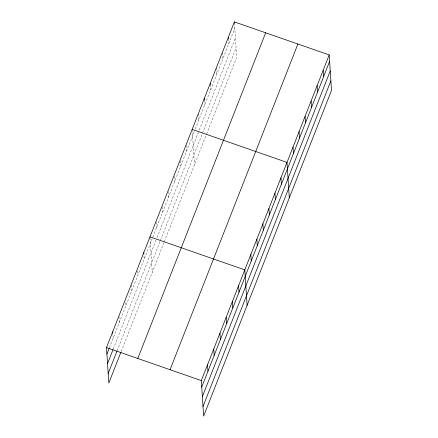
<?xml version="1.0" encoding="UTF-8"?>
<svg xmlns="http://www.w3.org/2000/svg" width="438" height="438" viewBox="0 0 438 438"><rect width="100%" height="100%" fill="white"/><g stroke="black" fill="none" stroke-linecap="round" stroke-linejoin="round"><path stroke-width="0.33" stroke-dasharray="2.19 1.64" d="M109.407 347.701L152.572 237.774M152.813 237.155L194.286 131.526M195.249 129.068L234.795 28.35M113.256 349.064L156.569 238.759M157.05 237.533L198.764 131.285M199.246 130.059L235.42 37.936M117.127 350.712L202.296 133.793M202.537 133.174L236.055 47.813M121.222 351.44L164.097 242.252M164.338 241.639L206.052 135.391M206.533 134.165L236.673 57.394L234.461 23.192M228.433 38.544L228.767 43.701M222.323 52.609L222.739 59.059M216.295 67.961L216.711 74.411M210.349 84.605L210.683 89.763M204.322 99.957L204.655 105.12M198.211 114.022L198.628 120.472M192.183 129.374L194.477 164.869M186.194 145.372L186.572 151.176M180.166 160.724L180.544 166.533M174.138 176.081L174.516 181.885M168.11 191.433L168.488 197.237M162.082 206.785L162.46 212.594M156.054 222.143L156.432 227.946M150.026 237.495L152.282 272.343M143.982 255.891L144.19 259.115M137.729 271.067L137.981 274.938M131.395 284.952L131.767 290.755M125.306 302.702L125.558 306.573M118.972 316.586L119.344 322.395M112.801 333.05L113.135 338.213"/><path stroke-width="0.66" d="M120.976 352.07L108.799 383.075L106.505 347.58L234.379 21.9L329.201 54.925L331.495 90.42L203.621 416.1L201.327 380.606L329.201 54.925M106.921 354.03L109.161 348.336M107.545 363.617L113.009 349.694M108.181 373.494L116.875 351.347M137.795 358.476L265.669 32.795M170.037 369.705L297.906 44.024M201.743 387.055L329.617 61.375M202.361 396.636L330.236 70.956M203.002 406.513L330.876 80.833M192.183 129.374L287 162.399L289.294 197.894M149.982 236.849L244.804 269.874L247.098 305.368M106.505 347.58L201.327 380.606M323.167 70.277L323.589 76.727M317.139 85.629L317.561 92.079M311.111 100.986L311.527 107.436M305.083 116.338L305.5 122.788M299.055 131.69L299.472 138.14M293.027 147.042L293.444 153.497M280.972 177.751L281.388 184.201M274.944 193.103L275.36 199.553M268.916 208.461L269.332 214.91M262.888 223.813L263.304 230.262M256.86 239.164L257.276 245.614M250.832 254.522L251.248 260.971M234.379 21.9L234.461 23.192M228.351 37.252L228.433 38.544M238.59 285.691L239.006 292.141M232.381 301.508L232.797 307.958M226.167 317.331L226.583 323.781M210.267 83.313L210.349 84.605M219.958 333.148L220.374 339.598M204.239 98.665L204.322 99.957M213.744 348.966L214.166 355.415M207.535 364.783L207.951 371.238M143.774 252.666L143.856 253.958M112.719 331.763L112.801 333.05"/></g></svg>
